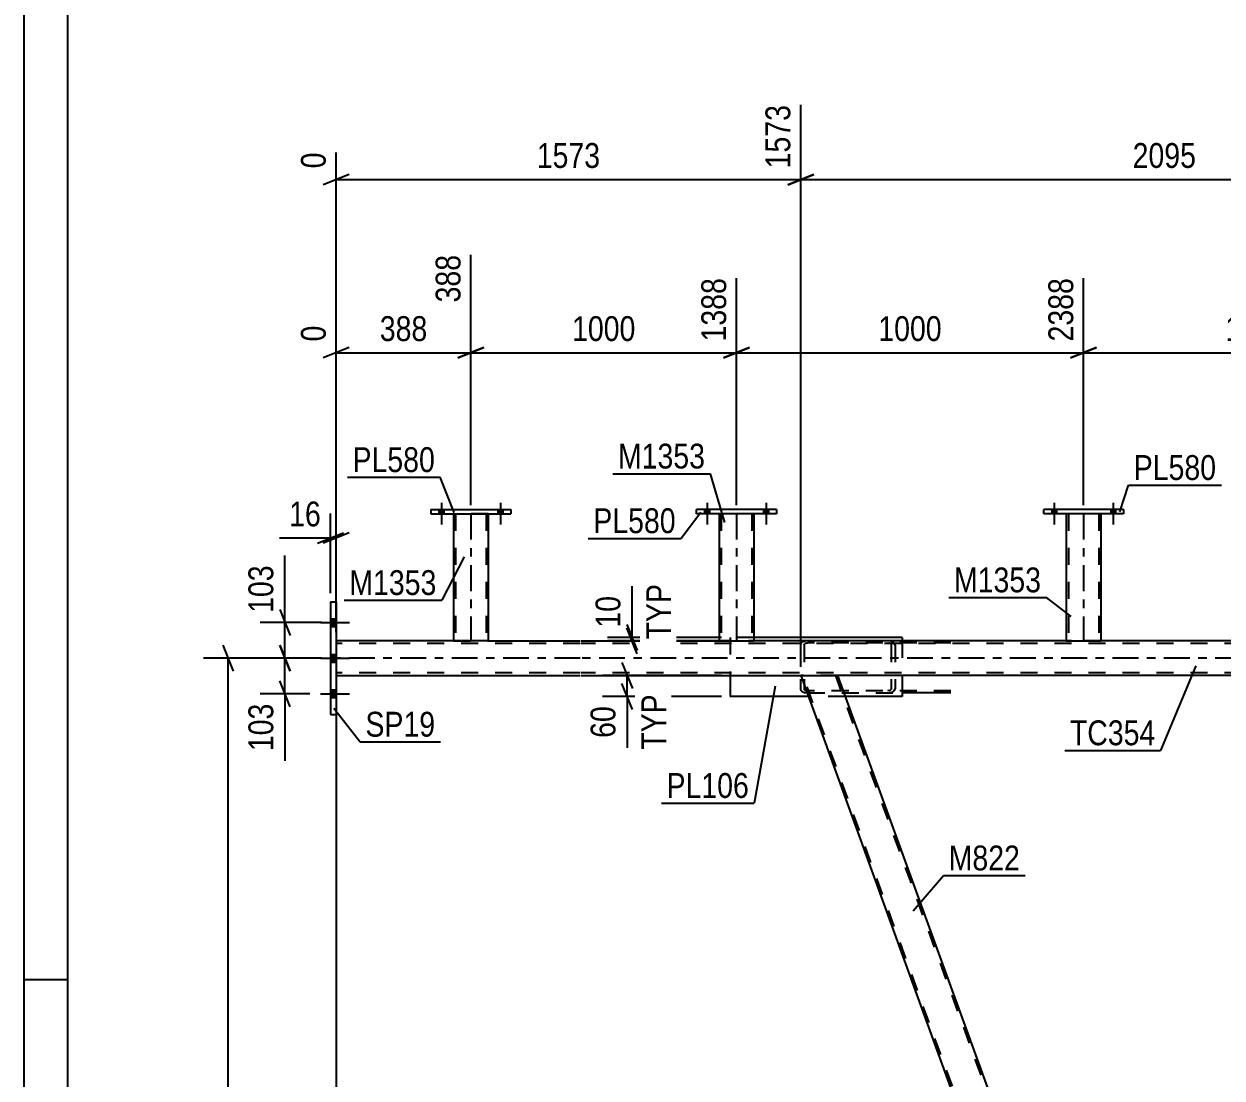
# Model space of a CAD drawing. Header units: millimetres. Extents: x -834 to 355, y -855 to -14.
# Drawn here: x -834 to -695.9, y -717.6 to -596.2 of the extents above; entities that cross this region are included whole.
import ezdxf

# ---------------------------------------------------------------- set-up
doc = ezdxf.new("R2010")
doc.units = ezdxf.units.MM
doc.linetypes.add('DXK_LINE_DOT2', pattern=[3.9198, 1.9599, -1.9599])
doc.linetypes.add('DXK_LINE_DOT3', pattern=[5.9187, 2.979, -0.9799, 0.9799, -0.9799])
doc.styles.add('Arial Narrow', font='ARIALN.TTF', dxfattribs={"height": 0.2})

# ---------------------------------------------------------------- blocks, each defined once
blk = doc.blocks.new('Unknown-570384938-1134')
at = {"color": 5, "linetype": 'Continuous'}
for p, q in [((-833.95, -14.33), (-833.95, -855.33)), ((-828.95, -19.33), (-828.95, -850.33)), ((-828.95, -706.33), (-833.95, -706.33))]:
    blk.add_line(p, q, dxfattribs=at)
blk = doc.blocks.new('Part-570384938-6796 - 6664')
at = {"color": 7, "linetype": 'DXK_LINE_DOT2'}
for p, q in [((-744.42, -667.6), (-744.47, -667.73)), ((-744.47, -667.73), (-744.47, -672.77)), ((-744.41, -667.55), (-744.42, -667.6)), ((-744.03, -667.73), (-744, -667.64)), ((-744.03, -667.73), (-744.03, -672.77)), ((-743.6, -667.25), (-743.93, -667.29)), ((-743.77, -667.51), (-743.6, -667.49)), ((-727.14, -667.25), (-743.6, -667.25)), ((-727.14, -667.49), (-743.6, -667.49)), ((-734.09, -667.29), (-734.43, -667.25)), ((-734.43, -667.49), (-734.26, -667.51)), ((-734.02, -667.64), (-733.99, -667.73)), ((-733.99, -667.73), (-733.99, -672.77)), ((-733.6, -667.6), (-733.62, -667.55)), ((-733.55, -667.73), (-733.6, -667.6)), ((-733.55, -667.73), (-733.55, -672.77)), ((-744.47, -672.77), (-744.41, -672.96)), ((-744, -672.86), (-744.03, -672.77)), ((-743.93, -673.22), (-743.66, -673.25)), ((-743.6, -673.01), (-743.77, -672.99)), ((-743.66, -673.25), (-743.6, -673.25)), ((-727.14, -673.01), (-743.6, -673.01)), ((-743.6, -673.25), (-732.75, -673.25)), ((-734.26, -672.99), (-734.43, -673.01)), ((-734.43, -673.25), (-734.09, -673.22)), ((-733.99, -672.77), (-734.02, -672.86)), ((-733.62, -672.96), (-733.55, -672.77))]:
    blk.add_line(p, q, dxfattribs=at)
at = {"color": 2, "linetype": 'Continuous'}
blk.add_line((-727.14, -673.25), (-732.75, -673.25), dxfattribs=at)
at = {"color": 7, "linetype": 'DXK_LINE_DOT2'}
for centre, radius, start, end in [((-743.8, -668.09), 0.817, 99.5182, 138.0638), ((-743.7, -667.91), 0.409, 99.5182, 138.0638), ((-734.33, -667.91), 0.409, 41.9363, 80.4819), ((-734.23, -668.09), 0.817, 41.9363, 80.4819), ((-743.8, -672.41), 0.817, 221.9363, 260.4819), ((-743.7, -672.59), 0.409, 221.9363, 260.4819), ((-734.33, -672.59), 0.409, 279.5182, 318.0638), ((-734.23, -672.41), 0.817, 279.5182, 318.0638)]:
    blk.add_arc(centre, radius, start, end, dxfattribs=at)
blk = doc.blocks.new('Part-570384938-6712 - 6664')
at = {"color": 2, "linetype": 'Continuous'}
for p, q in [((-784.44, -667.25), (-797.97, -667.25)), ((-780.44, -667.25), (-769.84, -667.25)), ((-769.74, -667.25), (-753.82, -667.25)), ((-713.82, -667.25), (-749.82, -667.25)), ((-673.82, -667.25), (-709.82, -667.25)), ((-797.97, -671.25), (-769.84, -671.25)), ((-769.74, -671.25), (-744.43, -671.25)), ((-660.61, -671.25), (-740.17, -671.25))]:
    blk.add_line(p, q, dxfattribs=at)
at = {"color": 7, "linetype": 'DXK_LINE_DOT2'}
for p, q in [((-797.97, -667.25), (-797.97, -671.25)), ((-769.84, -667.57), (-797.97, -667.57)), ((-784.44, -667.25), (-780.44, -667.25)), ((-89.96, -667.57), (-769.74, -667.57)), ((-89.96, -667.25), (-753.82, -667.25)), ((-753.82, -667.25), (-749.82, -667.25)), ((-709.82, -667.25), (-713.82, -667.25)), ((-769.84, -670.93), (-797.97, -670.93)), ((-89.96, -670.93), (-769.74, -670.93)), ((-740.17, -671.25), (-744.43, -671.25))]:
    blk.add_line(p, q, dxfattribs=at)
at = {"color": 7, "linetype": 'DXK_LINE_DOT3'}
for p, q in [((-769.84, -669.25), (-797.97, -669.25)), ((-89.96, -669.25), (-769.74, -669.25))]:
    blk.add_line(p, q, dxfattribs=at)
blk = doc.blocks.new('Bolt-570384938-6680 - 6664')
at = {"linetype": 'Continuous'}
for points in [[(-798.61, -664.71), (-798.61, -665.59), (-797.97, -665.59), (-797.97, -664.71)], [(-798.61, -664.71), (-798.61, -665.59), (-797.97, -665.59), (-797.97, -664.71)], [(-798.61, -664.71), (-798.61, -665.59), (-797.97, -665.59), (-797.97, -664.71)], [(-798.61, -668.81), (-798.61, -669.69), (-797.97, -669.69), (-797.97, -668.81)], [(-798.61, -668.81), (-798.61, -669.69), (-797.97, -669.69), (-797.97, -668.81)], [(-798.61, -672.91), (-798.61, -673.79), (-797.97, -673.79), (-797.97, -672.91)], [(-798.61, -672.91), (-798.61, -673.79), (-797.97, -673.79), (-797.97, -672.91)], [(-798.61, -672.91), (-798.61, -673.79), (-797.97, -673.79), (-797.97, -672.91)]]:
    blk.add_hatch(color=1, dxfattribs=at).paths.add_polyline_path(points)
at = {"color": 1, "linetype": 'Continuous'}
for p, q in [((-799.77, -665.15), (-796.45, -665.15)), ((-799.77, -665.15), (-796.45, -665.15)), ((-799.77, -665.15), (-796.45, -665.15)), ((-798.61, -664.71), (-797.97, -664.71)), ((-798.61, -664.71), (-797.97, -664.71)), ((-798.61, -664.71), (-797.97, -664.71)), ((-798.61, -665.59), (-797.97, -665.59)), ((-798.61, -665.59), (-797.97, -665.59)), ((-798.61, -665.59), (-797.97, -665.59)), ((-799.77, -669.25), (-796.45, -669.25)), ((-799.77, -669.25), (-796.45, -669.25)), ((-798.61, -668.81), (-797.97, -668.81)), ((-798.61, -668.81), (-797.97, -668.81)), ((-798.61, -669.69), (-797.97, -669.69)), ((-798.61, -669.69), (-797.97, -669.69)), ((-799.77, -673.35), (-796.45, -673.35)), ((-799.77, -673.35), (-796.45, -673.35)), ((-799.77, -673.35), (-796.45, -673.35)), ((-798.61, -672.91), (-797.97, -672.91)), ((-798.61, -672.91), (-797.97, -672.91)), ((-798.61, -672.91), (-797.97, -672.91)), ((-798.61, -673.79), (-797.97, -673.79)), ((-798.61, -673.79), (-797.97, -673.79)), ((-798.61, -673.79), (-797.97, -673.79))]:
    blk.add_line(p, q, dxfattribs=at)
blk = doc.blocks.new('Bolt-570384938-6813 - 6664')
at = {"linetype": 'Continuous'}
for points in [[(-754.94, -652.13), (-755.5, -652.13), (-755.5, -652.61), (-754.94, -652.61)], [(-754.94, -652.13), (-755.5, -652.13), (-755.5, -652.61), (-754.94, -652.61)], [(-748.14, -652.13), (-748.7, -652.13), (-748.7, -652.61), (-748.14, -652.61)], [(-748.14, -652.13), (-748.7, -652.13), (-748.7, -652.61), (-748.14, -652.61)]]:
    blk.add_hatch(color=1, dxfattribs=at).paths.add_polyline_path(points)
at = {"color": 1, "linetype": 'Continuous'}
for p, q in [((-755.22, -651.33), (-755.22, -653.85)), ((-755.22, -651.33), (-755.22, -653.85)), ((-748.42, -651.33), (-748.42, -653.85)), ((-748.42, -651.33), (-748.42, -653.85)), ((-755.5, -652.13), (-755.5, -652.61)), ((-755.5, -652.13), (-755.5, -652.61)), ((-754.94, -652.13), (-754.94, -652.61)), ((-754.94, -652.13), (-754.94, -652.61)), ((-748.7, -652.13), (-748.7, -652.61)), ((-748.7, -652.13), (-748.7, -652.61)), ((-748.14, -652.13), (-748.14, -652.61)), ((-748.14, -652.13), (-748.14, -652.61))]:
    blk.add_line(p, q, dxfattribs=at)
blk = doc.blocks.new('Part-570384938-6982 - 6664')
at = {"color": 2, "linetype": 'Continuous'}
for p, q in [((-744.43, -671.25), (-700.39, -792.25)), ((-744.43, -671.25), (-740.17, -671.25)), ((-740.17, -671.25), (-697.31, -789))]:
    blk.add_line(p, q, dxfattribs=at)
at = {"color": 7, "linetype": 'DXK_LINE_DOT2'}
for p, q in [((-700.13, -792.25), (-744.17, -671.25)), ((-744.17, -671.25), (-744.15, -671.25)), ((-740.43, -671.25), (-696.38, -792.25)), ((-697.31, -789), (-696.13, -792.25)), ((-696.13, -792.25), (-700.39, -792.25))]:
    blk.add_line(p, q, dxfattribs=at)
blk = doc.blocks.new('Bolt-570384938-6811 - 6664')
at = {"linetype": 'Continuous'}
for points in [[(-714.94, -652.13), (-715.5, -652.13), (-715.5, -652.61), (-714.94, -652.61)], [(-714.94, -652.13), (-715.5, -652.13), (-715.5, -652.61), (-714.94, -652.61)], [(-708.14, -652.13), (-708.7, -652.13), (-708.7, -652.61), (-708.14, -652.61)], [(-708.14, -652.13), (-708.7, -652.13), (-708.7, -652.61), (-708.14, -652.61)]]:
    blk.add_hatch(color=1, dxfattribs=at).paths.add_polyline_path(points)
at = {"color": 1, "linetype": 'Continuous'}
for p, q in [((-715.22, -651.33), (-715.22, -653.85)), ((-715.22, -651.33), (-715.22, -653.85)), ((-708.42, -651.33), (-708.42, -653.85)), ((-708.42, -651.33), (-708.42, -653.85)), ((-715.5, -652.13), (-715.5, -652.61)), ((-715.5, -652.13), (-715.5, -652.61)), ((-714.94, -652.13), (-714.94, -652.61)), ((-714.94, -652.13), (-714.94, -652.61)), ((-708.7, -652.13), (-708.7, -652.61)), ((-708.7, -652.13), (-708.7, -652.61)), ((-708.14, -652.13), (-708.14, -652.61)), ((-708.14, -652.13), (-708.14, -652.61))]:
    blk.add_line(p, q, dxfattribs=at)
blk = doc.blocks.new('Bolt-570384938-6815 - 6664')
at = {"linetype": 'Continuous'}
for points in [[(-785.56, -652.13), (-786.12, -652.13), (-786.12, -652.61), (-785.56, -652.61)], [(-785.56, -652.13), (-786.12, -652.13), (-786.12, -652.61), (-785.56, -652.61)], [(-778.76, -652.13), (-779.32, -652.13), (-779.32, -652.61), (-778.76, -652.61)], [(-778.76, -652.13), (-779.32, -652.13), (-779.32, -652.61), (-778.76, -652.61)]]:
    blk.add_hatch(color=1, dxfattribs=at).paths.add_polyline_path(points)
at = {"color": 1, "linetype": 'Continuous'}
for p, q in [((-785.84, -651.33), (-785.84, -653.85)), ((-785.84, -651.33), (-785.84, -653.85)), ((-779.04, -651.33), (-779.04, -653.85)), ((-779.04, -651.33), (-779.04, -653.85)), ((-786.12, -652.13), (-786.12, -652.61)), ((-786.12, -652.13), (-786.12, -652.61)), ((-785.56, -652.13), (-785.56, -652.61)), ((-785.56, -652.13), (-785.56, -652.61)), ((-779.32, -652.13), (-779.32, -652.61)), ((-779.32, -652.13), (-779.32, -652.61)), ((-778.76, -652.13), (-778.76, -652.61)), ((-778.76, -652.13), (-778.76, -652.61))]:
    blk.add_line(p, q, dxfattribs=at)
blk = doc.blocks.new('Part-570384938-6911 - 6664')
at = {"color": 7, "linetype": 'DXK_LINE_DOT2'}
for p, q in [((-752.57, -666.85), (-752.57, -671.25)), ((-749.82, -666.85), (-752.57, -666.85)), ((-732.75, -667.25), (-732.75, -671.25)), ((-739.3, -673.65), (-743.55, -673.65))]:
    blk.add_line(p, q, dxfattribs=at)
at = {"color": 2, "linetype": 'Continuous'}
for p, q in [((-732.75, -666.85), (-749.82, -666.85)), ((-732.75, -666.85), (-732.75, -667.25)), ((-752.57, -671.25), (-752.57, -673.65)), ((-732.75, -671.25), (-732.75, -673.65)), ((-743.55, -673.65), (-752.57, -673.65)), ((-732.75, -673.65), (-739.3, -673.65))]:
    blk.add_line(p, q, dxfattribs=at)
blk = doc.blocks.new('Part-570384938-7232 - 6664')
at = {"color": 2, "linetype": 'Continuous'}
for p, q in [((-660.61, -671.25), (-697.31, -789)), ((-660.61, -671.25), (-659.29, -671.25)), ((-659.29, -671.25), (-657.75, -675.5)), ((-657.75, -675.5), (-694.14, -792.25)), ((-696.13, -792.25), (-697.31, -789))]:
    blk.add_line(p, q, dxfattribs=at)
at = {"color": 7, "linetype": 'DXK_LINE_DOT2'}
for p, q in [((-697.18, -789.37), (-660.36, -671.25)), ((-657.88, -675.13), (-694.39, -792.25)), ((-694.14, -792.25), (-696.13, -792.25))]:
    blk.add_line(p, q, dxfattribs=at)
blk = doc.blocks.new('Part-570384938-7066 - 6664')
at = {"color": 2, "linetype": 'Continuous'}
for p, q in [((-798.61, -662.75), (-798.61, -675.75)), ((-798.61, -662.75), (-797.97, -662.75)), ((-797.97, -662.75), (-797.97, -675.75)), ((-798.61, -675.75), (-797.97, -675.75))]:
    blk.add_line(p, q, dxfattribs=at)
blk = doc.blocks.new('Part-570384938-7109 - 6664')
at = {"color": 2, "linetype": 'Continuous'}
for p, q in [((-713.82, -652.61), (-713.82, -667.25)), ((-709.82, -652.61), (-709.82, -667.25)), ((-713.82, -667.25), (-709.82, -667.25))]:
    blk.add_line(p, q, dxfattribs=at)
at = {"color": 7, "linetype": 'DXK_LINE_DOT2'}
for p, q in [((-709.82, -652.61), (-713.82, -652.61)), ((-713.82, -652.61), (-713.78, -652.61)), ((-713.58, -652.61), (-713.58, -667.25)), ((-710.06, -652.61), (-710.06, -667.25)), ((-710.12, -667.25), (-710.08, -667.25)), ((-710.08, -667.25), (-710.12, -667.25)), ((-710.06, -667.25), (-710.08, -667.25)), ((-710.08, -667.25), (-710.06, -667.25))]:
    blk.add_line(p, q, dxfattribs=at)
at = {"color": 7, "linetype": 'DXK_LINE_DOT3'}
blk.add_line((-711.82, -652.61), (-711.82, -667.25), dxfattribs=at)
blk = doc.blocks.new('Part-570384938-7114 - 6664')
at = {"color": 2, "linetype": 'Continuous'}
for p, q in [((-707.22, -652.13), (-716.42, -652.13)), ((-716.42, -652.61), (-716.42, -652.13)), ((-707.22, -652.61), (-716.42, -652.61)), ((-707.22, -652.13), (-707.22, -652.61))]:
    blk.add_line(p, q, dxfattribs=at)
blk = doc.blocks.new('Part-570384938-7120 - 6664')
at = {"color": 2, "linetype": 'Continuous'}
for p, q in [((-753.82, -652.61), (-753.82, -667.25)), ((-749.82, -652.61), (-749.82, -667.25)), ((-753.82, -667.25), (-749.82, -667.25))]:
    blk.add_line(p, q, dxfattribs=at)
at = {"color": 7, "linetype": 'DXK_LINE_DOT2'}
for p, q in [((-749.82, -652.61), (-753.82, -652.61)), ((-753.82, -652.61), (-753.78, -652.61)), ((-753.58, -652.61), (-753.58, -667.25)), ((-750.06, -652.61), (-750.06, -667.25)), ((-750.12, -667.25), (-750.08, -667.25)), ((-750.08, -667.25), (-750.12, -667.25)), ((-750.06, -667.25), (-750.08, -667.25)), ((-750.08, -667.25), (-750.06, -667.25))]:
    blk.add_line(p, q, dxfattribs=at)
at = {"color": 7, "linetype": 'DXK_LINE_DOT3'}
blk.add_line((-751.82, -652.61), (-751.82, -667.25), dxfattribs=at)
blk = doc.blocks.new('Part-570384938-7125 - 6664')
at = {"color": 2, "linetype": 'Continuous'}
for p, q in [((-747.22, -652.13), (-756.42, -652.13)), ((-756.42, -652.61), (-756.42, -652.13)), ((-747.22, -652.61), (-756.42, -652.61)), ((-747.22, -652.13), (-747.22, -652.61))]:
    blk.add_line(p, q, dxfattribs=at)
blk = doc.blocks.new('Part-570384938-7136 - 6664')
at = {"color": 2, "linetype": 'Continuous'}
for p, q in [((-787.04, -652.13), (-787.04, -652.61)), ((-787.04, -652.13), (-777.84, -652.13)), ((-787.04, -652.61), (-777.84, -652.61)), ((-777.84, -652.13), (-777.84, -652.61))]:
    blk.add_line(p, q, dxfattribs=at)
blk = doc.blocks.new('Part-570384938-7142 - 6664')
at = {"color": 2, "linetype": 'Continuous'}
for p, q in [((-784.44, -652.61), (-784.44, -667.25)), ((-780.44, -652.61), (-780.44, -667.25)), ((-780.44, -667.25), (-784.44, -667.25))]:
    blk.add_line(p, q, dxfattribs=at)
at = {"color": 7, "linetype": 'DXK_LINE_DOT2'}
for p, q in [((-780.44, -652.61), (-784.44, -652.61)), ((-784.44, -652.61), (-784.4, -652.61)), ((-784.2, -652.61), (-784.2, -667.25)), ((-780.68, -652.61), (-780.68, -667.25)), ((-784.2, -667.25), (-784.18, -667.25)), ((-784.18, -667.25), (-784.14, -667.25)), ((-784.14, -667.25), (-784.12, -667.25))]:
    blk.add_line(p, q, dxfattribs=at)
at = {"color": 7, "linetype": 'DXK_LINE_DOT3'}
blk.add_line((-782.44, -652.61), (-782.44, -667.25), dxfattribs=at)
blk = doc.blocks.new('StraightDimension-570384938-8111 - 6664')
at = {"color": 7, "linetype": 'Continuous'}
for p, q in [((-765.03, -669.75), (-763.83, -672.75)), ((-753.57, -671.25), (-767.28, -671.25)), ((-763.83, -675.15), (-765.03, -672.15)), ((-764.43, -673.65), (-764.43, -671.25)), ((-753.57, -673.65), (-767.28, -673.65)), ((-764.43, -673.65), (-764.43, -679.56)), ((-764.43, -673.65), (-764.43, -679.56))]:
    blk.add_line(p, q, dxfattribs=at)
at = {"color": 0, "linetype": 'Continuous'}
blk.add_wipeout([(-759.33, -672.81), (-763.53, -672.81), (-763.53, -680.4), (-759.33, -680.4)], dxfattribs=at)
at = {"color": 0}
blk.add_wipeout([(-765.18, -674.18), (-769.38, -674.18), (-769.38, -679.03), (-765.18, -679.03)], dxfattribs=at)
at = {"color": 3, "linetype": 'Continuous', "style": 'Arial Narrow'}
blk.add_text('TYP', height=2.863, rotation=90.0002, dxfattribs=at).set_placement((-759.93, -679.8))
at = {"color": 3, "style": 'Arial Narrow'}
blk.add_text('60', height=2.863, rotation=90.0002, dxfattribs=at).set_placement((-765.78, -678.43))
blk = doc.blocks.new('StraightDimension-570384938-8083 - 6664')
at = {"color": 7, "linetype": 'Continuous'}
for p, q in [((-797.97, -672.25), (-797.97, -725.87)), ((-759.54, -791.25), (-759.54, -720.62)), ((-796.47, -722.87), (-799.47, -724.07)), ((-797.97, -723.47), (-759.54, -723.47)), ((-761.04, -724.07), (-758.04, -722.87))]:
    blk.add_line(p, q, dxfattribs=at)
at = {"color": 0}
blk.add_wipeout([(-774.49, -722.72), (-774.49, -718.52), (-783.01, -718.52), (-783.01, -722.72)], dxfattribs=at)
at = {"color": 3, "style": 'Arial Narrow'}
blk.add_text('1195', height=2.863, dxfattribs=at).set_placement((-782.41, -722.12))
blk = doc.blocks.new('StraightDimension-570384938-8311 - 6664')
at = {"color": 7, "linetype": 'Continuous'}
for p, q in [((-803.87, -665.15), (-803.87, -657.42)), ((-803.87, -665.15), (-803.87, -657.42)), ((-804.47, -663.65), (-803.27, -666.65)), ((-799.61, -665.15), (-806.72, -665.15)), ((-803.87, -669.25), (-803.87, -665.15)), ((-803.27, -670.75), (-804.47, -667.75)), ((-799.61, -669.25), (-806.72, -669.25))]:
    blk.add_line(p, q, dxfattribs=at)
at = {"color": 0}
blk.add_wipeout([(-804.62, -657.94), (-808.82, -657.94), (-808.82, -664.63), (-804.62, -664.63)], dxfattribs=at)
at = {"color": 3, "style": 'Arial Narrow'}
blk.add_text('103', height=2.863, rotation=90.0002, dxfattribs=at).set_placement((-805.22, -664.03))
blk = doc.blocks.new('StraightDimension-570384938-52067 - 6664')
at = {"color": 7, "linetype": 'Continuous'}
for p, q in [((-782.44, -651.61), (-782.44, -622.77)), ((-797.97, -666.25), (-797.97, -630.92)), ((-796.47, -633.45), (-799.47, -634.65)), ((-783.94, -634.65), (-780.94, -633.45)), ((-797.97, -634.05), (-782.44, -634.05))]:
    blk.add_line(p, q, dxfattribs=at)
at = {"color": 0}
blk.add_wipeout([(-786.86, -633.3), (-786.86, -629.1), (-793.54, -629.1), (-793.54, -633.3)], dxfattribs=at)
at = {"color": 3, "style": 'Arial Narrow'}
blk.add_text('388', height=2.863, dxfattribs=at).set_placement((-792.94, -632.7))
at = {"color": 0, "linetype": 'Continuous'}
for points in [[(-783.04, -622.17), (-787.24, -622.17), (-787.24, -628.85), (-783.04, -628.85)], [(-798.57, -630.32), (-802.77, -630.32), (-802.77, -633.35), (-798.57, -633.35)]]:
    blk.add_wipeout(points, dxfattribs=at)
at = {"color": 3, "linetype": 'Continuous', "style": 'Arial Narrow'}
for s, height, p in [('388', 2.863, (-783.64, -628.25)), ('0', 2.86, (-799.17, -632.75))]:
    blk.add_text(s, height=height, rotation=90.0002, dxfattribs=at).set_placement(p)
blk = doc.blocks.new('StraightDimension-570384938-52064 - 6664')
at = {"color": 7, "linetype": 'Continuous'}
for p, q in [((-711.82, -651.61), (-711.82, -625.44)), ((-671.82, -651.61), (-671.82, -625.44)), ((-710.32, -633.45), (-713.32, -634.65)), ((-673.32, -634.65), (-670.32, -633.45)), ((-711.82, -634.05), (-671.82, -634.05))]:
    blk.add_line(p, q, dxfattribs=at)
at = {"color": 0}
blk.add_wipeout([(-687.56, -633.3), (-687.56, -629.1), (-696.08, -629.1), (-696.08, -633.3)], dxfattribs=at)
at = {"color": 3, "style": 'Arial Narrow'}
blk.add_text('1000', height=2.863, dxfattribs=at).set_placement((-695.48, -632.7))
at = {"color": 0, "linetype": 'Continuous'}
blk.add_wipeout([(-672.42, -624.84), (-676.62, -624.84), (-676.62, -633.35), (-672.42, -633.35)], dxfattribs=at)
at = {"color": 3, "linetype": 'Continuous', "style": 'Arial Narrow'}
blk.add_text('3388', height=2.863, rotation=90.0002, dxfattribs=at).set_placement((-673.02, -632.75))
blk = doc.blocks.new('StraightDimension-570384938-7340 - 6664')
at = {"color": 7, "linetype": 'Continuous'}
for p, q in [((-798.61, -661.75), (-798.61, -652.56)), ((-797.97, -661.75), (-797.97, -652.56)), ((-798.61, -655.41), (-804.51, -655.41)), ((-798.61, -655.41), (-804.51, -655.41)), ((-800.11, -656.01), (-797.11, -654.81)), ((-796.47, -654.81), (-799.47, -656.01)), ((-798.61, -655.41), (-797.97, -655.41))]:
    blk.add_line(p, q, dxfattribs=at)
at = {"color": 0}
blk.add_wipeout([(-799.13, -654.66), (-799.13, -650.46), (-803.99, -650.46), (-803.99, -654.66)], dxfattribs=at)
at = {"color": 3, "style": 'Arial Narrow'}
blk.add_text('16', height=2.863, dxfattribs=at).set_placement((-803.39, -654.06))
blk = doc.blocks.new('StraightDimension-570384938-7601 - 6664')
at = {"color": 7, "linetype": 'Continuous'}
for p, q in [((-809.81, -670.75), (-811.01, -667.75)), ((-799.61, -669.25), (-813.26, -669.25)), ((-810.41, -795.25), (-810.41, -669.25)), ((-811.01, -793.75), (-809.81, -796.75)), ((-761.34, -795.25), (-813.26, -795.25))]:
    blk.add_line(p, q, dxfattribs=at)
at = {"color": 0}
blk.add_wipeout([(-811.16, -728), (-815.36, -728), (-815.36, -736.51), (-811.16, -736.51)], dxfattribs=at)
at = {"color": 3, "style": 'Arial Narrow'}
blk.add_text('3150', height=2.863, rotation=90.0002, dxfattribs=at).set_placement((-811.76, -735.91))
blk = doc.blocks.new('StraightDimension-570384938-8094 - 6664')
at = {"color": 7, "linetype": 'Continuous'}
for p, q in [((-763.86, -666.85), (-763.86, -660.95)), ((-763.86, -666.85), (-763.86, -660.95)), ((-764.46, -665.35), (-763.26, -668.35)), ((-753.57, -666.85), (-766.71, -666.85)), ((-763.26, -668.75), (-764.46, -665.75)), ((-763.86, -667.25), (-763.86, -666.85)), ((-753.57, -667.25), (-766.71, -667.25))]:
    blk.add_line(p, q, dxfattribs=at)
at = {"color": 0, "linetype": 'Continuous'}
blk.add_wipeout([(-758.76, -660.1), (-762.96, -660.1), (-762.96, -667.69), (-758.76, -667.69)], dxfattribs=at)
at = {"color": 0}
blk.add_wipeout([(-764.61, -661.47), (-768.81, -661.47), (-768.81, -666.33), (-764.61, -666.33)], dxfattribs=at)
at = {"color": 3, "linetype": 'Continuous', "style": 'Arial Narrow'}
blk.add_text('TYP', height=2.863, rotation=90.0002, dxfattribs=at).set_placement((-759.36, -667.09))
at = {"color": 3, "style": 'Arial Narrow'}
blk.add_text('10', height=2.863, rotation=90.0002, dxfattribs=at).set_placement((-765.21, -665.73))
blk = doc.blocks.new('StraightDimension-570384938-8321 - 6664')
at = {"color": 7, "linetype": 'Continuous'}
for p, q in [((-804.47, -667.75), (-803.27, -670.75)), ((-799.61, -669.25), (-806.72, -669.25)), ((-803.87, -673.35), (-803.87, -669.25)), ((-803.27, -674.85), (-804.47, -671.85)), ((-801.01, -673.35), (-806.72, -673.35)), ((-803.87, -673.35), (-803.87, -681.09)), ((-803.87, -673.35), (-803.87, -681.09))]:
    blk.add_line(p, q, dxfattribs=at)
at = {"color": 0}
blk.add_wipeout([(-804.62, -673.88), (-808.82, -673.88), (-808.82, -680.56), (-804.62, -680.56)], dxfattribs=at)
at = {"color": 3, "style": 'Arial Narrow'}
blk.add_text('103', height=2.863, rotation=90.0002, dxfattribs=at).set_placement((-805.22, -679.96))
blk = doc.blocks.new('StraightDimension-570384938-52065 - 6664')
at = {"color": 7, "linetype": 'Continuous'}
for p, q in [((-751.82, -651.61), (-751.82, -625.44)), ((-711.82, -651.61), (-711.82, -625.44)), ((-750.32, -633.45), (-753.32, -634.65)), ((-713.32, -634.65), (-710.32, -633.45)), ((-751.82, -634.05), (-711.82, -634.05))]:
    blk.add_line(p, q, dxfattribs=at)
at = {"color": 0}
blk.add_wipeout([(-727.56, -633.3), (-727.56, -629.1), (-736.08, -629.1), (-736.08, -633.3)], dxfattribs=at)
at = {"color": 3, "style": 'Arial Narrow'}
blk.add_text('1000', height=2.863, dxfattribs=at).set_placement((-735.48, -632.7))
at = {"color": 0, "linetype": 'Continuous'}
blk.add_wipeout([(-712.42, -624.84), (-716.62, -624.84), (-716.62, -633.35), (-712.42, -633.35)], dxfattribs=at)
at = {"color": 3, "linetype": 'Continuous', "style": 'Arial Narrow'}
blk.add_text('2388', height=2.863, rotation=90.0002, dxfattribs=at).set_placement((-713.02, -632.75))
blk = doc.blocks.new('StraightDimension-570384938-52066 - 6664')
at = {"color": 7, "linetype": 'Continuous'}
for p, q in [((-782.44, -651.61), (-782.44, -622.77)), ((-751.82, -651.61), (-751.82, -625.44)), ((-780.94, -633.45), (-783.94, -634.65)), ((-753.32, -634.65), (-750.32, -633.45)), ((-782.44, -634.05), (-751.82, -634.05))]:
    blk.add_line(p, q, dxfattribs=at)
at = {"color": 0}
blk.add_wipeout([(-762.87, -633.3), (-762.87, -629.1), (-771.38, -629.1), (-771.38, -633.3)], dxfattribs=at)
at = {"color": 3, "style": 'Arial Narrow'}
blk.add_text('1000', height=2.863, dxfattribs=at).set_placement((-770.78, -632.7))
at = {"color": 0, "linetype": 'Continuous'}
blk.add_wipeout([(-752.42, -624.84), (-756.62, -624.84), (-756.62, -633.35), (-752.42, -633.35)], dxfattribs=at)
at = {"color": 3, "linetype": 'Continuous', "style": 'Arial Narrow'}
blk.add_text('1388', height=2.863, rotation=90.0002, dxfattribs=at).set_placement((-753.02, -632.75))
blk = doc.blocks.new('StraightDimension-570384938-55835 - 6664')
at = {"color": 7, "linetype": 'Continuous'}
for p, q in [((-744.43, -670.25), (-744.43, -605.48)), ((-660.61, -670.25), (-660.61, -605.48)), ((-742.93, -613.5), (-745.93, -614.7)), ((-744.43, -614.1), (-660.61, -614.1)), ((-662.11, -614.7), (-659.11, -613.5))]:
    blk.add_line(p, q, dxfattribs=at)
at = {"color": 0}
blk.add_wipeout([(-698.26, -613.35), (-698.26, -609.15), (-706.77, -609.15), (-706.77, -613.35)], dxfattribs=at)
at = {"color": 3, "style": 'Arial Narrow'}
blk.add_text('2095', height=2.863, dxfattribs=at).set_placement((-706.17, -612.75))
at = {"color": 0, "linetype": 'Continuous'}
blk.add_wipeout([(-661.21, -604.88), (-665.41, -604.88), (-665.41, -613.4), (-661.21, -613.4)], dxfattribs=at)
at = {"color": 3, "linetype": 'Continuous', "style": 'Arial Narrow'}
blk.add_text('3669', height=2.863, rotation=90.0002, dxfattribs=at).set_placement((-661.81, -612.8))
blk = doc.blocks.new('StraightDimension-570384938-55836 - 6664')
at = {"color": 7, "linetype": 'Continuous'}
for p, q in [((-744.43, -670.25), (-744.43, -605.48)), ((-797.97, -666.25), (-797.97, -610.97)), ((-796.47, -613.5), (-799.47, -614.7)), ((-797.97, -614.1), (-744.43, -614.1)), ((-745.93, -614.7), (-742.93, -613.5))]:
    blk.add_line(p, q, dxfattribs=at)
at = {"color": 0}
blk.add_wipeout([(-766.94, -613.35), (-766.94, -609.15), (-775.45, -609.15), (-775.45, -613.35)], dxfattribs=at)
at = {"color": 3, "style": 'Arial Narrow'}
blk.add_text('1573', height=2.863, dxfattribs=at).set_placement((-774.85, -612.75))
at = {"color": 0, "linetype": 'Continuous'}
for points in [[(-745.03, -604.88), (-749.23, -604.88), (-749.23, -613.4), (-745.03, -613.4)], [(-798.57, -610.37), (-802.77, -610.37), (-802.77, -613.4), (-798.57, -613.4)]]:
    blk.add_wipeout(points, dxfattribs=at)
at = {"color": 3, "linetype": 'Continuous', "style": 'Arial Narrow'}
for s, height, p in [('1573', 2.863, (-745.63, -612.8)), ('0', 2.86, (-799.17, -612.8))]:
    blk.add_text(s, height=height, rotation=90.0002, dxfattribs=at).set_placement(p)
blk = doc.blocks.new('Mark-570384938-6708 - 6664')
at = {"color": 0}
blk.add_wipeout([(-703.54, -679.28), (-703.54, -676.28), (-713.4, -676.28), (-713.4, -679.28)], dxfattribs=at)
blk.add_wipeout([(-703.54, -679.28), (-703.54, -676.28), (-713.4, -676.28), (-713.4, -679.28)], dxfattribs=at)
at = {"color": 30, "linetype": 'Continuous'}
for p in [(-698.89, -670.12), (-714, -679.88)]:
    blk.add_line(p, (-702.94, -679.88), dxfattribs=at)
at = {"color": 3, "style": 'Arial Narrow'}
blk.add_text('TC354', height=2.863, dxfattribs=at).set_placement((-713.4, -679.28))
blk = doc.blocks.new('Mark-570384938-7105 - 6664')
at = {"color": 0}
blk.add_wipeout([(-716.71, -661.66), (-716.71, -658.66), (-726.76, -658.66), (-726.76, -661.66)], dxfattribs=at)
blk.add_wipeout([(-716.71, -661.66), (-716.71, -658.66), (-726.76, -658.66), (-726.76, -661.66)], dxfattribs=at)
at = {"color": 30, "linetype": 'Continuous'}
for p in [(-727.36, -662.26), (-713.27, -664.45)]:
    blk.add_line(p, (-716.11, -662.26), dxfattribs=at)
at = {"color": 3, "style": 'Arial Narrow'}
blk.add_text('M1353', height=2.863, dxfattribs=at).set_placement((-726.76, -661.66))
blk = doc.blocks.new('Mark-570384938-6907 - 6664')
at = {"color": 0}
blk.add_wipeout([(-750.39, -685.35), (-750.39, -682.35), (-759.89, -682.35), (-759.89, -685.35)], dxfattribs=at)
blk.add_wipeout([(-750.39, -685.35), (-750.39, -682.35), (-759.89, -682.35), (-759.89, -685.35)], dxfattribs=at)
at = {"color": 30, "linetype": 'Continuous'}
for p in [(-747.39, -672.49), (-760.49, -685.95)]:
    blk.add_line(p, (-749.79, -685.95), dxfattribs=at)
at = {"color": 3, "style": 'Arial Narrow'}
blk.add_text('PL106', height=2.863, dxfattribs=at).set_placement((-759.89, -685.35))
blk = doc.blocks.new('Mark-570384938-6978 - 6664')
at = {"color": 0}
blk.add_wipeout([(-719.14, -693.7), (-719.14, -690.7), (-727.37, -690.7), (-727.37, -693.7)], dxfattribs=at)
blk.add_wipeout([(-719.14, -693.7), (-719.14, -690.7), (-727.37, -690.7), (-727.37, -693.7)], dxfattribs=at)
at = {"color": 30, "linetype": 'Continuous'}
for p, q in [((-731.47, -698.37), (-727.97, -694.3)), ((-727.97, -694.3), (-718.54, -694.3))]:
    blk.add_line(p, q, dxfattribs=at)
at = {"color": 3, "style": 'Arial Narrow'}
blk.add_text('M822', height=2.863, dxfattribs=at).set_placement((-727.37, -693.7))
blk = doc.blocks.new('Mark-570384938-7062 - 6664')
at = {"color": 0}
blk.add_wipeout([(-786.55, -678.29), (-786.55, -675.29), (-794.59, -675.29), (-794.59, -678.29)], dxfattribs=at)
blk.add_wipeout([(-786.55, -678.29), (-786.55, -675.29), (-794.59, -675.29), (-794.59, -678.29)], dxfattribs=at)
at = {"color": 30, "linetype": 'Continuous'}
for p, q in [((-798.22, -675), (-795.19, -678.89)), ((-795.19, -678.89), (-785.95, -678.89))]:
    blk.add_line(p, q, dxfattribs=at)
at = {"color": 3, "style": 'Arial Narrow'}
blk.add_text('SP19', height=2.863, dxfattribs=at).set_placement((-794.59, -678.29))
blk = doc.blocks.new('Mark-570384938-7110 - 6664')
at = {"color": 0}
blk.add_wipeout([(-696.53, -648.71), (-696.53, -645.71), (-706.04, -645.71), (-706.04, -648.71)], dxfattribs=at)
blk.add_wipeout([(-696.53, -648.71), (-696.53, -645.71), (-706.04, -645.71), (-706.04, -648.71)], dxfattribs=at)
at = {"color": 30, "linetype": 'Continuous'}
for p, q in [((-707.66, -652.4), (-706.64, -649.31)), ((-706.64, -649.31), (-695.93, -649.31))]:
    blk.add_line(p, q, dxfattribs=at)
at = {"color": 3, "style": 'Arial Narrow'}
blk.add_text('PL580', height=2.863, dxfattribs=at).set_placement((-706.04, -648.71))
blk = doc.blocks.new('Mark-570384938-7116 - 6664')
at = {"color": 0}
blk.add_wipeout([(-755.44, -647.39), (-755.44, -644.39), (-765.49, -644.39), (-765.49, -647.39)], dxfattribs=at)
blk.add_wipeout([(-755.44, -647.39), (-755.44, -644.39), (-765.49, -644.39), (-765.49, -647.39)], dxfattribs=at)
at = {"color": 30, "linetype": 'Continuous'}
for p in [(-766.09, -647.99), (-753.19, -653.61)]:
    blk.add_line(p, (-754.84, -647.99), dxfattribs=at)
at = {"color": 3, "style": 'Arial Narrow'}
blk.add_text('M1353', height=2.863, dxfattribs=at).set_placement((-765.49, -647.39))
blk = doc.blocks.new('Mark-570384938-7121 - 6664')
at = {"color": 0}
blk.add_wipeout([(-758.82, -654.84), (-758.82, -651.84), (-768.33, -651.84), (-768.33, -654.84)], dxfattribs=at)
blk.add_wipeout([(-758.82, -654.84), (-758.82, -651.84), (-768.33, -651.84), (-768.33, -654.84)], dxfattribs=at)
at = {"color": 30, "linetype": 'Continuous'}
for p in [(-755.95, -652.47), (-768.93, -655.44)]:
    blk.add_line(p, (-758.22, -655.44), dxfattribs=at)
at = {"color": 3, "style": 'Arial Narrow'}
blk.add_text('PL580', height=2.863, dxfattribs=at).set_placement((-768.33, -654.84))
blk = doc.blocks.new('Mark-570384938-7132 - 6664')
at = {"color": 0}
blk.add_wipeout([(-786.58, -647.8), (-786.58, -644.8), (-796.08, -644.8), (-796.08, -647.8)], dxfattribs=at)
blk.add_wipeout([(-786.58, -647.8), (-786.58, -644.8), (-796.08, -644.8), (-796.08, -647.8)], dxfattribs=at)
at = {"color": 30, "linetype": 'Continuous'}
for p in [(-796.68, -648.4), (-784.35, -652.46)]:
    blk.add_line(p, (-785.98, -648.4), dxfattribs=at)
at = {"color": 3, "style": 'Arial Narrow'}
blk.add_text('PL580', height=2.863, dxfattribs=at).set_placement((-796.08, -647.8))
blk = doc.blocks.new('Mark-570384938-7138 - 6664')
at = {"color": 0}
blk.add_wipeout([(-786.4, -661.97), (-786.4, -658.97), (-796.45, -658.97), (-796.45, -661.97)], dxfattribs=at)
blk.add_wipeout([(-786.4, -661.97), (-786.4, -658.97), (-796.45, -658.97), (-796.45, -661.97)], dxfattribs=at)
at = {"color": 30, "linetype": 'Continuous'}
for p in [(-783.23, -657.57), (-797.05, -662.57)]:
    blk.add_line(p, (-785.8, -662.57), dxfattribs=at)
at = {"color": 3, "style": 'Arial Narrow'}
blk.add_text('M1353', height=2.863, dxfattribs=at).set_placement((-796.45, -661.97))

msp = doc.modelspace()

# ---------------------------------------------------------------- block references
for name in ['Unknown-570384938-1134', 'Bolt-570384938-6815 - 6664', 'Bolt-570384938-6813 - 6664', 'Bolt-570384938-6811 - 6664', 'Part-570384938-7136 - 6664', 'Part-570384938-7142 - 6664', 'Part-570384938-7125 - 6664', 'Part-570384938-7120 - 6664', 'Part-570384938-7114 - 6664', 'Part-570384938-7109 - 6664', 'Part-570384938-7066 - 6664', 'Bolt-570384938-6680 - 6664', 'Part-570384938-6911 - 6664', 'Part-570384938-6712 - 6664', 'Part-570384938-6796 - 6664', 'Part-570384938-6982 - 6664', 'Part-570384938-7232 - 6664']:
    msp.add_blockref(name, (0, 0))

# ---------------------------------------------------------------- next in the draw order: block references
for name in ['StraightDimension-570384938-52064 - 6664', 'StraightDimension-570384938-8311 - 6664', 'StraightDimension-570384938-8111 - 6664', 'Mark-570384938-6978 - 6664']:
    msp.add_blockref(name, (0, 0))

# ---------------------------------------------------------------- next in the draw order: block references
for name in ['StraightDimension-570384938-52067 - 6664', 'StraightDimension-570384938-52065 - 6664', 'StraightDimension-570384938-8083 - 6664']:
    msp.add_blockref(name, (0, 0))

# ---------------------------------------------------------------- next in the draw order: block references
for name in ['StraightDimension-570384938-55835 - 6664', 'StraightDimension-570384938-52066 - 6664', 'StraightDimension-570384938-7340 - 6664', 'StraightDimension-570384938-7601 - 6664', 'Mark-570384938-6907 - 6664']:
    msp.add_blockref(name, (0, 0))

# ---------------------------------------------------------------- next in the draw order: block references
for name in ['Mark-570384938-7110 - 6664', 'Mark-570384938-7105 - 6664', 'StraightDimension-570384938-8094 - 6664', 'StraightDimension-570384938-8321 - 6664', 'Mark-570384938-6708 - 6664', 'Mark-570384938-7062 - 6664']:
    msp.add_blockref(name, (0, 0))

# ---------------------------------------------------------------- next in the draw order: block references
msp.add_blockref('StraightDimension-570384938-55836 - 6664', (0, 0))

# ---------------------------------------------------------------- next in the draw order: block references
for name in ['Mark-570384938-7132 - 6664', 'Mark-570384938-7116 - 6664', 'Mark-570384938-7138 - 6664']:
    msp.add_blockref(name, (0, 0))

# ---------------------------------------------------------------- next in the draw order: block references
msp.add_blockref('Mark-570384938-7121 - 6664', (0, 0))

doc.saveas('drawing.dxf')
